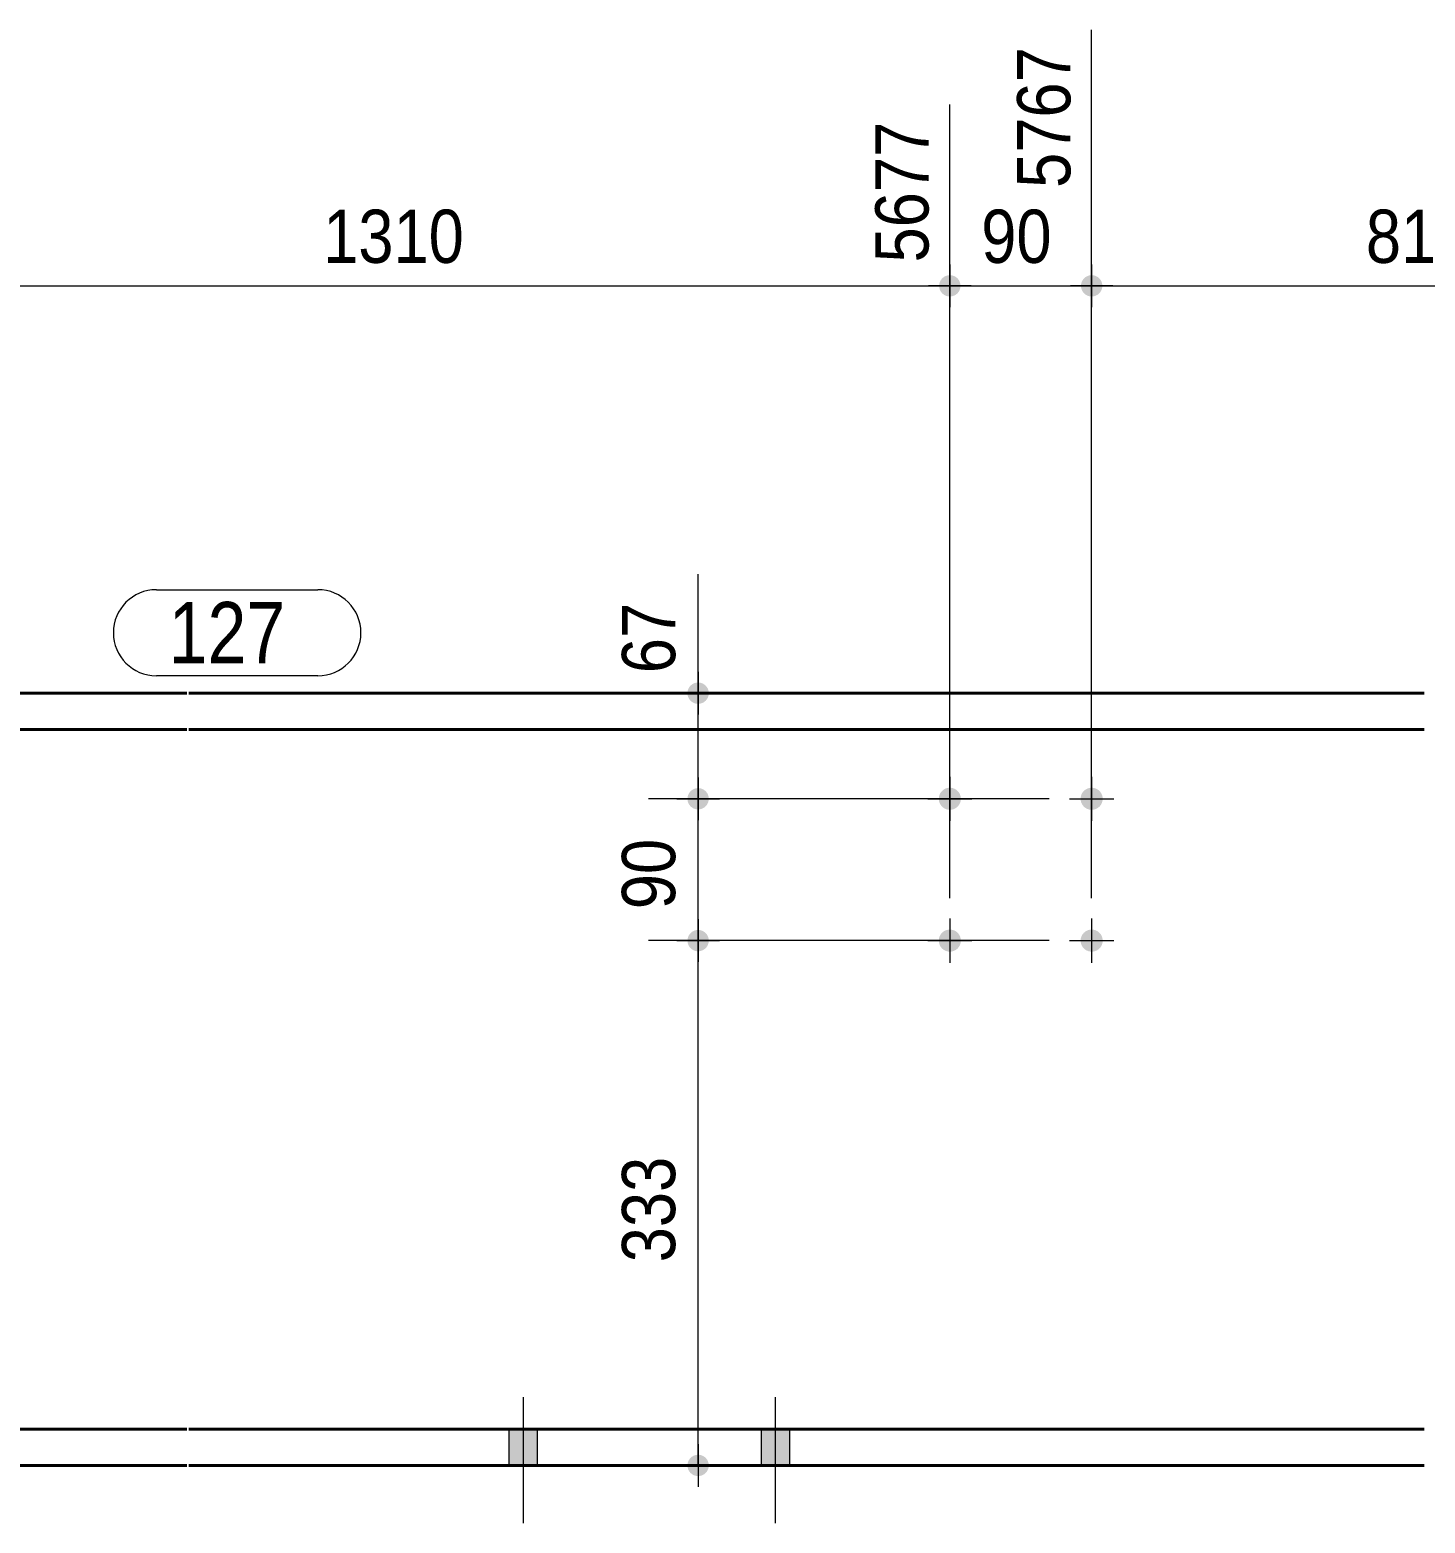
# Model space of a CAD drawing. Header units: millimetres. Extents: x 2 to 410, y 5 to 282.
# Drawn here: x 164.8 to 232.9, y 117.6 to 190.5 of the extents above; entities that cross this region are included whole.
import ezdxf

# ---------------------------------------------------------------- set-up
doc = ezdxf.new("R2010")
doc.units = ezdxf.units.MM
for name, color, linetype, lineweight in [('Boulon', 7, 'Continuous', 0), ('Cotation', 7, 'Continuous', 0), ('Piece', 2, 'Continuous', 0), ('Repère pièce', 3, 'Continuous', 0)]:
    doc.layers.add(name, color=color, linetype=linetype, lineweight=lineweight)
doc.styles.add('ARIAL', font='ARIAL.TTF')
doc.styles.add('COMIC_SANS_MS', font='COMIC.TTF')

# ---------------------------------------------------------------- blocks, each defined once
blk = doc.blocks.new('*A1')
at = {"layer": 'Boulon'}
for points in [[(216.096, 152.996), (216.098, 153.022), (216.101, 153.048), (216.106, 153.074), (216.112, 153.1), (216.119, 153.126), (216.127, 153.151), (216.136, 153.175), (216.147, 153.2), (216.159, 153.223), (216.172, 153.246), (216.186, 153.269), (216.201, 153.29), (216.218, 153.311), (216.235, 153.331), (216.253, 153.35), (216.272, 153.368), (216.292, 153.386), (216.313, 153.402), (216.335, 153.417), (216.357, 153.431), (216.38, 153.444), (216.404, 153.456), (216.428, 153.467), (216.452, 153.476), (216.478, 153.485), (216.503, 153.492), (216.529, 153.497), (216.555, 153.502), (216.581, 153.505), (216.607, 153.507), (216.634, 153.508), (216.66, 153.507), (216.687, 153.505), (216.713, 153.502), (216.739, 153.497), (216.765, 153.492), (216.79, 153.485), (216.815, 153.476), (216.84, 153.467), (216.864, 153.456), (216.888, 153.444), (216.911, 153.431), (216.933, 153.417), (216.955, 153.402), (216.975, 153.386), (216.995, 153.368), (217.015, 153.35), (217.033, 153.331), (217.05, 153.311), (217.066, 153.29), (217.082, 153.269), (217.096, 153.246), (217.109, 153.223), (217.121, 153.2), (217.131, 153.175), (217.141, 153.151), (217.149, 153.126), (217.156, 153.1), (217.162, 153.074), (217.167, 153.048), (217.17, 153.022), (217.172, 152.996), (217.172, 152.969), (217.172, 152.943), (217.17, 152.917), (217.167, 152.89), (217.162, 152.864), (217.156, 152.839), (217.149, 152.813), (217.141, 152.788), (217.131, 152.763), (217.121, 152.739), (217.109, 152.716), (217.096, 152.693), (217.082, 152.67), (217.066, 152.649), (217.05, 152.628), (217.033, 152.608), (217.015, 152.589), (216.995, 152.57), (216.975, 152.553), (216.955, 152.537), (216.933, 152.522), (216.911, 152.508), (216.888, 152.494), (216.864, 152.483), (216.84, 152.472), (216.815, 152.462), (216.79, 152.454), (216.765, 152.447), (216.739, 152.441), (216.713, 152.437), (216.687, 152.433), (216.66, 152.432), (216.634, 152.431), (216.607, 152.432), (216.581, 152.433), (216.555, 152.437), (216.529, 152.441), (216.503, 152.447), (216.478, 152.454), (216.452, 152.462), (216.428, 152.472), (216.404, 152.483), (216.38, 152.494), (216.357, 152.508), (216.335, 152.522), (216.313, 152.537), (216.292, 152.553), (216.272, 152.57), (216.253, 152.589), (216.235, 152.608), (216.218, 152.628), (216.201, 152.649), (216.186, 152.67), (216.172, 152.693), (216.159, 152.716), (216.147, 152.739), (216.136, 152.763), (216.127, 152.788), (216.119, 152.813), (216.112, 152.839), (216.106, 152.864), (216.101, 152.89), (216.098, 152.917), (216.096, 152.943), (216.095, 152.969)], [(216.096, 146.073), (216.098, 146.099), (216.101, 146.125), (216.106, 146.151), (216.112, 146.177), (216.119, 146.203), (216.127, 146.228), (216.136, 146.252), (216.147, 146.277), (216.159, 146.3), (216.172, 146.323), (216.186, 146.345), (216.201, 146.367), (216.218, 146.388), (216.235, 146.408), (216.253, 146.427), (216.272, 146.445), (216.292, 146.463), (216.313, 146.479), (216.335, 146.494), (216.357, 146.508), (216.38, 146.521), (216.404, 146.533), (216.428, 146.544), (216.452, 146.553), (216.478, 146.562), (216.503, 146.569), (216.529, 146.574), (216.555, 146.579), (216.581, 146.582), (216.607, 146.584), (216.634, 146.585), (216.66, 146.584), (216.687, 146.582), (216.713, 146.579), (216.739, 146.574), (216.765, 146.569), (216.79, 146.562), (216.815, 146.553), (216.84, 146.544), (216.864, 146.533), (216.888, 146.521), (216.911, 146.508), (216.933, 146.494), (216.955, 146.479), (216.975, 146.463), (216.995, 146.445), (217.015, 146.427), (217.033, 146.408), (217.05, 146.388), (217.066, 146.367), (217.082, 146.345), (217.096, 146.323), (217.109, 146.3), (217.121, 146.277), (217.131, 146.252), (217.141, 146.228), (217.149, 146.203), (217.156, 146.177), (217.162, 146.151), (217.167, 146.125), (217.17, 146.099), (217.172, 146.073), (217.172, 146.046), (217.172, 146.02), (217.17, 145.994), (217.167, 145.967), (217.162, 145.941), (217.156, 145.915), (217.149, 145.89), (217.141, 145.865), (217.131, 145.84), (217.121, 145.816), (217.109, 145.792), (217.096, 145.769), (217.082, 145.747), (217.066, 145.726), (217.05, 145.705), (217.033, 145.685), (217.015, 145.666), (216.995, 145.647), (216.975, 145.63), (216.955, 145.614), (216.933, 145.599), (216.911, 145.584), (216.888, 145.571), (216.864, 145.56), (216.84, 145.549), (216.815, 145.539), (216.79, 145.531), (216.765, 145.524), (216.739, 145.518), (216.713, 145.514), (216.687, 145.51), (216.66, 145.508), (216.634, 145.508), (216.607, 145.508), (216.581, 145.51), (216.555, 145.514), (216.529, 145.518), (216.503, 145.524), (216.478, 145.531), (216.452, 145.539), (216.428, 145.549), (216.404, 145.56), (216.38, 145.571), (216.357, 145.584), (216.335, 145.599), (216.313, 145.614), (216.292, 145.63), (216.272, 145.647), (216.253, 145.666), (216.235, 145.685), (216.218, 145.705), (216.201, 145.726), (216.186, 145.747), (216.172, 145.769), (216.159, 145.792), (216.147, 145.816), (216.136, 145.84), (216.127, 145.865), (216.119, 145.89), (216.112, 145.915), (216.106, 145.941), (216.101, 145.967), (216.098, 145.994), (216.096, 146.02), (216.095, 146.046)]]:
    blk.add_hatch(color=256, dxfattribs=at).paths.add_polyline_path(points, flags=17)
at = {"layer": 'Boulon', "linetype": 'Continuous', "lineweight": 0}
for p, q in [((216.634, 154.046), (216.634, 151.892)), ((215.557, 152.969), (217.711, 152.969)), ((216.634, 147.123), (216.634, 144.969)), ((215.557, 146.046), (217.711, 146.046))]:
    blk.add_line(p, q, dxfattribs=at)
blk = doc.blocks.new('*A2')
at = {"layer": 'Boulon'}
for points in [[(209.173, 152.996), (209.175, 153.022), (209.178, 153.048), (209.183, 153.074), (209.188, 153.1), (209.196, 153.126), (209.204, 153.151), (209.213, 153.175), (209.224, 153.2), (209.236, 153.223), (209.249, 153.246), (209.263, 153.269), (209.278, 153.29), (209.295, 153.311), (209.312, 153.331), (209.33, 153.35), (209.349, 153.368), (209.369, 153.386), (209.39, 153.402), (209.412, 153.417), (209.434, 153.431), (209.457, 153.444), (209.481, 153.456), (209.505, 153.467), (209.529, 153.476), (209.554, 153.485), (209.58, 153.492), (209.606, 153.497), (209.632, 153.502), (209.658, 153.505), (209.684, 153.507), (209.711, 153.508), (209.737, 153.507), (209.764, 153.505), (209.79, 153.502), (209.816, 153.497), (209.842, 153.492), (209.867, 153.485), (209.892, 153.476), (209.917, 153.467), (209.941, 153.456), (209.965, 153.444), (209.988, 153.431), (210.01, 153.417), (210.032, 153.402), (210.052, 153.386), (210.072, 153.368), (210.092, 153.35), (210.11, 153.331), (210.127, 153.311), (210.143, 153.29), (210.159, 153.269), (210.173, 153.246), (210.186, 153.223), (210.198, 153.2), (210.208, 153.175), (210.218, 153.151), (210.226, 153.126), (210.233, 153.1), (210.239, 153.074), (210.243, 153.048), (210.247, 153.022), (210.249, 152.996), (210.249, 152.969), (210.249, 152.943), (210.247, 152.917), (210.243, 152.89), (210.239, 152.864), (210.233, 152.839), (210.226, 152.813), (210.218, 152.788), (210.208, 152.763), (210.198, 152.739), (210.186, 152.716), (210.173, 152.693), (210.159, 152.67), (210.143, 152.649), (210.127, 152.628), (210.11, 152.608), (210.092, 152.589), (210.072, 152.57), (210.052, 152.553), (210.032, 152.537), (210.01, 152.522), (209.988, 152.508), (209.965, 152.494), (209.941, 152.483), (209.917, 152.472), (209.892, 152.462), (209.867, 152.454), (209.842, 152.447), (209.816, 152.441), (209.79, 152.437), (209.764, 152.433), (209.737, 152.432), (209.711, 152.431), (209.684, 152.432), (209.658, 152.433), (209.632, 152.437), (209.606, 152.441), (209.58, 152.447), (209.554, 152.454), (209.529, 152.462), (209.505, 152.472), (209.481, 152.483), (209.457, 152.494), (209.434, 152.508), (209.412, 152.522), (209.39, 152.537), (209.369, 152.553), (209.349, 152.57), (209.33, 152.589), (209.312, 152.608), (209.295, 152.628), (209.278, 152.649), (209.263, 152.67), (209.249, 152.693), (209.236, 152.716), (209.224, 152.739), (209.213, 152.763), (209.204, 152.788), (209.196, 152.813), (209.188, 152.839), (209.183, 152.864), (209.178, 152.89), (209.175, 152.917), (209.173, 152.943), (209.172, 152.969)], [(209.173, 146.073), (209.175, 146.099), (209.178, 146.125), (209.183, 146.151), (209.188, 146.177), (209.196, 146.203), (209.204, 146.228), (209.213, 146.252), (209.224, 146.277), (209.236, 146.3), (209.249, 146.323), (209.263, 146.345), (209.278, 146.367), (209.295, 146.388), (209.312, 146.408), (209.33, 146.427), (209.349, 146.445), (209.369, 146.463), (209.39, 146.479), (209.412, 146.494), (209.434, 146.508), (209.457, 146.521), (209.481, 146.533), (209.505, 146.544), (209.529, 146.553), (209.554, 146.562), (209.58, 146.569), (209.606, 146.574), (209.632, 146.579), (209.658, 146.582), (209.684, 146.584), (209.711, 146.585), (209.737, 146.584), (209.764, 146.582), (209.79, 146.579), (209.816, 146.574), (209.842, 146.569), (209.867, 146.562), (209.892, 146.553), (209.917, 146.544), (209.941, 146.533), (209.965, 146.521), (209.988, 146.508), (210.01, 146.494), (210.032, 146.479), (210.052, 146.463), (210.072, 146.445), (210.092, 146.427), (210.11, 146.408), (210.127, 146.388), (210.143, 146.367), (210.159, 146.345), (210.173, 146.323), (210.186, 146.3), (210.198, 146.277), (210.208, 146.252), (210.218, 146.228), (210.226, 146.203), (210.233, 146.177), (210.239, 146.151), (210.243, 146.125), (210.247, 146.099), (210.249, 146.073), (210.249, 146.046), (210.249, 146.02), (210.247, 145.994), (210.243, 145.967), (210.239, 145.941), (210.233, 145.915), (210.226, 145.89), (210.218, 145.865), (210.208, 145.84), (210.198, 145.816), (210.186, 145.792), (210.173, 145.769), (210.159, 145.747), (210.143, 145.726), (210.127, 145.705), (210.11, 145.685), (210.092, 145.666), (210.072, 145.647), (210.052, 145.63), (210.032, 145.614), (210.01, 145.599), (209.988, 145.584), (209.965, 145.571), (209.941, 145.56), (209.917, 145.549), (209.892, 145.539), (209.867, 145.531), (209.842, 145.524), (209.816, 145.518), (209.79, 145.514), (209.764, 145.51), (209.737, 145.508), (209.711, 145.508), (209.684, 145.508), (209.658, 145.51), (209.632, 145.514), (209.606, 145.518), (209.58, 145.524), (209.554, 145.531), (209.529, 145.539), (209.505, 145.549), (209.481, 145.56), (209.457, 145.571), (209.434, 145.584), (209.412, 145.599), (209.39, 145.614), (209.369, 145.63), (209.349, 145.647), (209.33, 145.666), (209.312, 145.685), (209.295, 145.705), (209.278, 145.726), (209.263, 145.747), (209.249, 145.769), (209.236, 145.792), (209.224, 145.816), (209.213, 145.84), (209.204, 145.865), (209.196, 145.89), (209.188, 145.915), (209.183, 145.941), (209.178, 145.967), (209.175, 145.994), (209.173, 146.02), (209.172, 146.046)]]:
    blk.add_hatch(color=256, dxfattribs=at).paths.add_polyline_path(points, flags=17)
at = {"layer": 'Boulon', "linetype": 'Continuous', "lineweight": 0}
for p, q in [((209.711, 154.046), (209.711, 151.892)), ((208.634, 152.969), (210.788, 152.969)), ((209.711, 147.123), (209.711, 144.969)), ((208.634, 146.046), (210.788, 146.046))]:
    blk.add_line(p, q, dxfattribs=at)
blk = doc.blocks.new('*A17')
at = {"layer": 'Boulon'}
for points in [[(188.186, 120.431), (188.186, 122.2), (189.571, 122.2), (189.571, 120.431)], [(188.186, 120.431), (188.186, 122.2), (189.571, 122.2), (189.571, 120.431)], [(200.494, 120.431), (200.494, 122.2), (201.879, 122.2), (201.879, 120.431)], [(200.494, 120.431), (200.494, 122.2), (201.879, 122.2), (201.879, 120.431)]]:
    blk.add_hatch(color=256, dxfattribs=at).paths.add_polyline_path(points, flags=17)
at = {"layer": 'Boulon', "linetype": 'Continuous', "lineweight": 0}
for p, q in [((188.879, 123.768), (188.879, 117.614)), ((188.879, 123.768), (188.879, 117.614)), ((201.186, 123.768), (201.186, 117.614)), ((201.186, 123.768), (201.186, 117.614)), ((188.186, 122.2), (188.186, 120.431)), ((188.186, 122.2), (188.186, 120.431)), ((189.571, 122.2), (189.571, 120.431)), ((189.571, 122.2), (189.571, 120.431)), ((200.494, 122.2), (200.494, 120.431)), ((200.494, 122.2), (200.494, 120.431)), ((201.879, 122.2), (201.879, 120.431)), ((201.879, 122.2), (201.879, 120.431))]:
    blk.add_line(p, q, dxfattribs=at)
blk = doc.blocks.new('*A18')
at = {"layer": 'Piece', "color": 2, "linetype": 'Continuous', "lineweight": 40}
for p, q in [((172.471066, 158.123493), (133.091119, 158.123493)), ((232.862314, 158.123493), (172.571066, 158.123493)), ((172.471066, 156.354263), (133.091119, 156.354263)), ((232.862314, 156.354263), (172.571066, 156.354263)), ((172.471066, 122.200416), (133.091119, 122.200416)), ((232.862314, 122.200416), (172.571066, 122.200416)), ((133.091119, 120.431186), (172.471066, 120.431186)), ((172.571066, 120.431186), (232.862314, 120.431186))]:
    blk.add_line(p, q, dxfattribs=at)
blk = doc.blocks.new('*A49')
at = {"layer": 'Cotation'}
for points in [[(197.399, 145.527), (197.373, 145.529), (197.348, 145.532), (197.323, 145.536), (197.298, 145.542), (197.273, 145.549), (197.249, 145.557), (197.225, 145.566), (197.202, 145.576), (197.179, 145.588), (197.157, 145.6), (197.135, 145.614), (197.115, 145.629), (197.094, 145.644), (197.075, 145.661), (197.057, 145.679), (197.039, 145.697), (197.022, 145.716), (197.007, 145.737), (196.992, 145.757), (196.978, 145.779), (196.966, 145.801), (196.954, 145.824), (196.944, 145.847), (196.935, 145.871), (196.927, 145.895), (196.92, 145.92), (196.914, 145.945), (196.91, 145.97), (196.907, 145.995), (196.905, 146.021), (196.904, 146.046), (196.905, 146.072), (196.907, 146.097), (196.91, 146.123), (196.914, 146.148), (196.92, 146.173), (196.927, 146.197), (196.935, 146.221), (196.944, 146.245), (196.954, 146.269), (196.966, 146.291), (196.978, 146.314), (196.992, 146.335), (197.007, 146.356), (197.022, 146.376), (197.039, 146.395), (197.057, 146.414), (197.075, 146.432), (197.094, 146.448), (197.115, 146.464), (197.135, 146.479), (197.157, 146.492), (197.179, 146.505), (197.202, 146.516), (197.225, 146.527), (197.249, 146.536), (197.273, 146.544), (197.298, 146.551), (197.323, 146.556), (197.348, 146.561), (197.373, 146.564), (197.399, 146.566), (197.424, 146.566), (197.45, 146.566), (197.475, 146.564), (197.501, 146.561), (197.526, 146.556), (197.551, 146.551), (197.575, 146.544), (197.599, 146.536), (197.623, 146.527), (197.647, 146.516), (197.669, 146.505), (197.692, 146.492), (197.713, 146.479), (197.734, 146.464), (197.754, 146.448), (197.773, 146.432), (197.792, 146.414), (197.81, 146.395), (197.826, 146.376), (197.842, 146.356), (197.857, 146.335), (197.87, 146.314), (197.883, 146.291), (197.894, 146.269), (197.905, 146.245), (197.914, 146.221), (197.922, 146.197), (197.929, 146.173), (197.934, 146.148), (197.939, 146.123), (197.942, 146.097), (197.944, 146.072), (197.944, 146.046), (197.944, 146.021), (197.942, 145.995), (197.939, 145.97), (197.934, 145.945), (197.929, 145.92), (197.922, 145.895), (197.914, 145.871), (197.905, 145.847), (197.894, 145.824), (197.883, 145.801), (197.87, 145.779), (197.857, 145.757), (197.842, 145.737), (197.826, 145.716), (197.81, 145.697), (197.792, 145.679), (197.773, 145.661), (197.754, 145.644), (197.734, 145.629), (197.713, 145.614), (197.692, 145.6), (197.669, 145.588), (197.647, 145.576), (197.623, 145.566), (197.599, 145.557), (197.575, 145.549), (197.551, 145.542), (197.526, 145.536), (197.501, 145.532), (197.475, 145.529), (197.45, 145.527), (197.424, 145.526)], [(197.399, 119.912), (197.373, 119.914), (197.348, 119.917), (197.323, 119.921), (197.298, 119.927), (197.273, 119.934), (197.249, 119.942), (197.225, 119.951), (197.202, 119.961), (197.179, 119.973), (197.157, 119.985), (197.135, 119.999), (197.115, 120.014), (197.094, 120.029), (197.075, 120.046), (197.057, 120.063), (197.039, 120.082), (197.022, 120.101), (197.007, 120.121), (196.992, 120.142), (196.978, 120.164), (196.966, 120.186), (196.954, 120.209), (196.944, 120.232), (196.935, 120.256), (196.927, 120.28), (196.92, 120.305), (196.914, 120.33), (196.91, 120.355), (196.907, 120.38), (196.905, 120.406), (196.904, 120.431), (196.905, 120.457), (196.907, 120.482), (196.91, 120.507), (196.914, 120.533), (196.92, 120.558), (196.927, 120.582), (196.935, 120.606), (196.944, 120.63), (196.954, 120.654), (196.966, 120.676), (196.978, 120.699), (196.992, 120.72), (197.007, 120.741), (197.022, 120.761), (197.039, 120.78), (197.057, 120.799), (197.075, 120.816), (197.094, 120.833), (197.115, 120.849), (197.135, 120.864), (197.157, 120.877), (197.179, 120.89), (197.202, 120.901), (197.225, 120.912), (197.249, 120.921), (197.273, 120.929), (197.298, 120.936), (197.323, 120.941), (197.348, 120.946), (197.373, 120.949), (197.399, 120.951), (197.424, 120.951), (197.45, 120.951), (197.475, 120.949), (197.501, 120.946), (197.526, 120.941), (197.551, 120.936), (197.575, 120.929), (197.599, 120.921), (197.623, 120.912), (197.647, 120.901), (197.669, 120.89), (197.692, 120.877), (197.713, 120.864), (197.734, 120.849), (197.754, 120.833), (197.773, 120.816), (197.792, 120.799), (197.81, 120.78), (197.826, 120.761), (197.842, 120.741), (197.857, 120.72), (197.87, 120.699), (197.883, 120.676), (197.894, 120.654), (197.905, 120.63), (197.914, 120.606), (197.922, 120.582), (197.929, 120.558), (197.934, 120.533), (197.939, 120.507), (197.942, 120.482), (197.944, 120.457), (197.944, 120.431), (197.944, 120.406), (197.942, 120.38), (197.939, 120.355), (197.934, 120.33), (197.929, 120.305), (197.922, 120.28), (197.914, 120.256), (197.905, 120.232), (197.894, 120.209), (197.883, 120.186), (197.87, 120.164), (197.857, 120.142), (197.842, 120.121), (197.826, 120.101), (197.81, 120.082), (197.792, 120.063), (197.773, 120.046), (197.754, 120.029), (197.734, 120.014), (197.713, 119.999), (197.692, 119.985), (197.669, 119.973), (197.647, 119.961), (197.623, 119.951), (197.599, 119.942), (197.575, 119.934), (197.551, 119.927), (197.526, 119.921), (197.501, 119.917), (197.475, 119.914), (197.45, 119.912), (197.424, 119.911)]]:
    blk.add_hatch(color=256, dxfattribs=at).paths.add_polyline_path(points, flags=17)
at = {"layer": 'Cotation', "linetype": 'Continuous', "lineweight": 0}
for p, q in [((197.424, 147.086), (197.424, 145.006)), ((197.424, 146.046), (197.424, 147.086)), ((214.557, 146.046), (195.004, 146.046)), ((196.384, 146.046), (198.464, 146.046)), ((197.424, 120.431), (197.424, 146.046)), ((197.424, 121.471), (197.424, 119.391)), ((206.142, 120.431), (195.004, 120.431)), ((196.384, 120.431), (198.464, 120.431)), ((197.424, 120.431), (197.424, 119.391))]:
    blk.add_line(p, q, dxfattribs=at)
at = {"layer": 'Cotation'}
for p in [(197.424, 146.046), (197.424, 120.431)]:
    blk.add_point(p, dxfattribs=at)
at = {"layer": 'Cotation', "style": 'ARIAL', "width": 0.85}
blk.add_text('333', height=2.6, rotation=90.00021, dxfattribs=at).set_placement((196.304, 130.346))
blk = doc.blocks.new('*A50')
at = {"layer": 'Cotation'}
for points in [[(197.399, 152.45), (197.373, 152.452), (197.348, 152.455), (197.323, 152.459), (197.298, 152.465), (197.273, 152.472), (197.249, 152.48), (197.225, 152.489), (197.202, 152.499), (197.179, 152.511), (197.157, 152.523), (197.135, 152.537), (197.115, 152.552), (197.094, 152.567), (197.075, 152.584), (197.057, 152.602), (197.039, 152.62), (197.022, 152.639), (197.007, 152.66), (196.992, 152.68), (196.978, 152.702), (196.966, 152.724), (196.954, 152.747), (196.944, 152.77), (196.935, 152.794), (196.927, 152.818), (196.92, 152.843), (196.914, 152.868), (196.91, 152.893), (196.907, 152.918), (196.905, 152.944), (196.904, 152.969), (196.905, 152.995), (196.907, 153.02), (196.91, 153.046), (196.914, 153.071), (196.92, 153.096), (196.927, 153.12), (196.935, 153.145), (196.944, 153.168), (196.954, 153.192), (196.966, 153.214), (196.978, 153.237), (196.992, 153.258), (197.007, 153.279), (197.022, 153.299), (197.039, 153.319), (197.057, 153.337), (197.075, 153.355), (197.094, 153.371), (197.115, 153.387), (197.135, 153.402), (197.157, 153.415), (197.179, 153.428), (197.202, 153.439), (197.225, 153.45), (197.249, 153.459), (197.273, 153.467), (197.298, 153.474), (197.323, 153.479), (197.348, 153.484), (197.373, 153.487), (197.399, 153.489), (197.424, 153.489), (197.45, 153.489), (197.475, 153.487), (197.501, 153.484), (197.526, 153.479), (197.551, 153.474), (197.575, 153.467), (197.599, 153.459), (197.623, 153.45), (197.647, 153.439), (197.669, 153.428), (197.692, 153.415), (197.713, 153.402), (197.734, 153.387), (197.754, 153.371), (197.773, 153.355), (197.792, 153.337), (197.81, 153.319), (197.826, 153.299), (197.842, 153.279), (197.857, 153.258), (197.87, 153.237), (197.883, 153.214), (197.894, 153.192), (197.905, 153.168), (197.914, 153.145), (197.922, 153.12), (197.929, 153.096), (197.934, 153.071), (197.939, 153.046), (197.942, 153.02), (197.944, 152.995), (197.944, 152.969), (197.944, 152.944), (197.942, 152.918), (197.939, 152.893), (197.934, 152.868), (197.929, 152.843), (197.922, 152.818), (197.914, 152.794), (197.905, 152.77), (197.894, 152.747), (197.883, 152.724), (197.87, 152.702), (197.857, 152.68), (197.842, 152.66), (197.826, 152.639), (197.81, 152.62), (197.792, 152.602), (197.773, 152.584), (197.754, 152.567), (197.734, 152.552), (197.713, 152.537), (197.692, 152.523), (197.669, 152.511), (197.647, 152.499), (197.623, 152.489), (197.599, 152.48), (197.575, 152.472), (197.551, 152.465), (197.526, 152.459), (197.501, 152.455), (197.475, 152.452), (197.45, 152.45), (197.424, 152.449)], [(197.399, 145.527), (197.373, 145.529), (197.348, 145.532), (197.323, 145.536), (197.298, 145.542), (197.273, 145.549), (197.249, 145.557), (197.225, 145.566), (197.202, 145.576), (197.179, 145.588), (197.157, 145.6), (197.135, 145.614), (197.115, 145.629), (197.094, 145.644), (197.075, 145.661), (197.057, 145.679), (197.039, 145.697), (197.022, 145.716), (197.007, 145.737), (196.992, 145.757), (196.978, 145.779), (196.966, 145.801), (196.954, 145.824), (196.944, 145.847), (196.935, 145.871), (196.927, 145.895), (196.92, 145.92), (196.914, 145.945), (196.91, 145.97), (196.907, 145.995), (196.905, 146.021), (196.904, 146.046), (196.905, 146.072), (196.907, 146.097), (196.91, 146.123), (196.914, 146.148), (196.92, 146.173), (196.927, 146.197), (196.935, 146.221), (196.944, 146.245), (196.954, 146.269), (196.966, 146.291), (196.978, 146.314), (196.992, 146.335), (197.007, 146.356), (197.022, 146.376), (197.039, 146.395), (197.057, 146.414), (197.075, 146.432), (197.094, 146.448), (197.115, 146.464), (197.135, 146.479), (197.157, 146.492), (197.179, 146.505), (197.202, 146.516), (197.225, 146.527), (197.249, 146.536), (197.273, 146.544), (197.298, 146.551), (197.323, 146.556), (197.348, 146.561), (197.373, 146.564), (197.399, 146.566), (197.424, 146.566), (197.45, 146.566), (197.475, 146.564), (197.501, 146.561), (197.526, 146.556), (197.551, 146.551), (197.575, 146.544), (197.599, 146.536), (197.623, 146.527), (197.647, 146.516), (197.669, 146.505), (197.692, 146.492), (197.713, 146.479), (197.734, 146.464), (197.754, 146.448), (197.773, 146.432), (197.792, 146.414), (197.81, 146.395), (197.826, 146.376), (197.842, 146.356), (197.857, 146.335), (197.87, 146.314), (197.883, 146.291), (197.894, 146.269), (197.905, 146.245), (197.914, 146.221), (197.922, 146.197), (197.929, 146.173), (197.934, 146.148), (197.939, 146.123), (197.942, 146.097), (197.944, 146.072), (197.944, 146.046), (197.944, 146.021), (197.942, 145.995), (197.939, 145.97), (197.934, 145.945), (197.929, 145.92), (197.922, 145.895), (197.914, 145.871), (197.905, 145.847), (197.894, 145.824), (197.883, 145.801), (197.87, 145.779), (197.857, 145.757), (197.842, 145.737), (197.826, 145.716), (197.81, 145.697), (197.792, 145.679), (197.773, 145.661), (197.754, 145.644), (197.734, 145.629), (197.713, 145.614), (197.692, 145.6), (197.669, 145.588), (197.647, 145.576), (197.623, 145.566), (197.599, 145.557), (197.575, 145.549), (197.551, 145.542), (197.526, 145.536), (197.501, 145.532), (197.475, 145.529), (197.45, 145.527), (197.424, 145.526)]]:
    blk.add_hatch(color=256, dxfattribs=at).paths.add_polyline_path(points, flags=17)
at = {"layer": 'Cotation', "linetype": 'Continuous', "lineweight": 0}
for p, q in [((197.424, 154.009), (197.424, 151.929)), ((197.424, 152.969), (197.424, 154.009)), ((214.557, 152.969), (195.004, 152.969)), ((196.384, 152.969), (198.464, 152.969)), ((197.424, 146.046), (197.424, 152.969)), ((197.424, 147.086), (197.424, 145.006)), ((214.557, 146.046), (195.004, 146.046)), ((196.384, 146.046), (198.464, 146.046)), ((197.424, 146.046), (197.424, 145.006))]:
    blk.add_line(p, q, dxfattribs=at)
at = {"layer": 'Cotation'}
for p in [(197.424, 152.969), (197.424, 146.046)]:
    blk.add_point(p, dxfattribs=at)
at = {"layer": 'Cotation', "style": 'ARIAL', "width": 0.85}
blk.add_text('90', height=2.6, rotation=90.00021, dxfattribs=at).set_placement((196.304, 147.579))
blk = doc.blocks.new('*A51')
at = {"layer": 'Cotation'}
for points in [[(197.399, 157.604), (197.373, 157.606), (197.348, 157.609), (197.323, 157.613), (197.298, 157.619), (197.273, 157.626), (197.249, 157.634), (197.225, 157.643), (197.202, 157.653), (197.179, 157.665), (197.157, 157.677), (197.135, 157.691), (197.115, 157.706), (197.094, 157.722), (197.075, 157.738), (197.057, 157.756), (197.039, 157.774), (197.022, 157.794), (197.007, 157.814), (196.992, 157.835), (196.978, 157.856), (196.966, 157.878), (196.954, 157.901), (196.944, 157.924), (196.935, 157.948), (196.927, 157.973), (196.92, 157.997), (196.914, 158.022), (196.91, 158.047), (196.907, 158.073), (196.905, 158.098), (196.904, 158.123), (196.905, 158.149), (196.907, 158.174), (196.91, 158.2), (196.914, 158.225), (196.92, 158.25), (196.927, 158.274), (196.935, 158.299), (196.944, 158.322), (196.954, 158.346), (196.966, 158.369), (196.978, 158.391), (196.992, 158.412), (197.007, 158.433), (197.022, 158.453), (197.039, 158.473), (197.057, 158.491), (197.075, 158.509), (197.094, 158.525), (197.115, 158.541), (197.135, 158.556), (197.157, 158.57), (197.179, 158.582), (197.202, 158.594), (197.225, 158.604), (197.249, 158.613), (197.273, 158.621), (197.298, 158.628), (197.323, 158.634), (197.348, 158.638), (197.373, 158.641), (197.399, 158.643), (197.424, 158.643), (197.45, 158.643), (197.475, 158.641), (197.501, 158.638), (197.526, 158.634), (197.551, 158.628), (197.575, 158.621), (197.599, 158.613), (197.623, 158.604), (197.647, 158.594), (197.669, 158.582), (197.692, 158.57), (197.713, 158.556), (197.734, 158.541), (197.754, 158.525), (197.773, 158.509), (197.792, 158.491), (197.81, 158.473), (197.826, 158.453), (197.842, 158.433), (197.857, 158.412), (197.87, 158.391), (197.883, 158.369), (197.894, 158.346), (197.905, 158.322), (197.914, 158.299), (197.922, 158.274), (197.929, 158.25), (197.934, 158.225), (197.939, 158.2), (197.942, 158.174), (197.944, 158.149), (197.944, 158.123), (197.944, 158.098), (197.942, 158.073), (197.939, 158.047), (197.934, 158.022), (197.929, 157.997), (197.922, 157.973), (197.914, 157.948), (197.905, 157.924), (197.894, 157.901), (197.883, 157.878), (197.87, 157.856), (197.857, 157.835), (197.842, 157.814), (197.826, 157.794), (197.81, 157.774), (197.792, 157.756), (197.773, 157.738), (197.754, 157.722), (197.734, 157.706), (197.713, 157.691), (197.692, 157.677), (197.669, 157.665), (197.647, 157.653), (197.623, 157.643), (197.599, 157.634), (197.575, 157.626), (197.551, 157.619), (197.526, 157.613), (197.501, 157.609), (197.475, 157.606), (197.45, 157.604), (197.424, 157.603)], [(197.399, 152.45), (197.373, 152.452), (197.348, 152.455), (197.323, 152.459), (197.298, 152.465), (197.273, 152.472), (197.249, 152.48), (197.225, 152.489), (197.202, 152.499), (197.179, 152.511), (197.157, 152.523), (197.135, 152.537), (197.115, 152.552), (197.094, 152.567), (197.075, 152.584), (197.057, 152.602), (197.039, 152.62), (197.022, 152.639), (197.007, 152.66), (196.992, 152.68), (196.978, 152.702), (196.966, 152.724), (196.954, 152.747), (196.944, 152.77), (196.935, 152.794), (196.927, 152.818), (196.92, 152.843), (196.914, 152.868), (196.91, 152.893), (196.907, 152.918), (196.905, 152.944), (196.904, 152.969), (196.905, 152.995), (196.907, 153.02), (196.91, 153.046), (196.914, 153.071), (196.92, 153.096), (196.927, 153.12), (196.935, 153.145), (196.944, 153.168), (196.954, 153.192), (196.966, 153.214), (196.978, 153.237), (196.992, 153.258), (197.007, 153.279), (197.022, 153.299), (197.039, 153.319), (197.057, 153.337), (197.075, 153.355), (197.094, 153.371), (197.115, 153.387), (197.135, 153.402), (197.157, 153.415), (197.179, 153.428), (197.202, 153.439), (197.225, 153.45), (197.249, 153.459), (197.273, 153.467), (197.298, 153.474), (197.323, 153.479), (197.348, 153.484), (197.373, 153.487), (197.399, 153.489), (197.424, 153.489), (197.45, 153.489), (197.475, 153.487), (197.501, 153.484), (197.526, 153.479), (197.551, 153.474), (197.575, 153.467), (197.599, 153.459), (197.623, 153.45), (197.647, 153.439), (197.669, 153.428), (197.692, 153.415), (197.713, 153.402), (197.734, 153.387), (197.754, 153.371), (197.773, 153.355), (197.792, 153.337), (197.81, 153.319), (197.826, 153.299), (197.842, 153.279), (197.857, 153.258), (197.87, 153.237), (197.883, 153.214), (197.894, 153.192), (197.905, 153.168), (197.914, 153.145), (197.922, 153.12), (197.929, 153.096), (197.934, 153.071), (197.939, 153.046), (197.942, 153.02), (197.944, 152.995), (197.944, 152.969), (197.944, 152.944), (197.942, 152.918), (197.939, 152.893), (197.934, 152.868), (197.929, 152.843), (197.922, 152.818), (197.914, 152.794), (197.905, 152.77), (197.894, 152.747), (197.883, 152.724), (197.87, 152.702), (197.857, 152.68), (197.842, 152.66), (197.826, 152.639), (197.81, 152.62), (197.792, 152.602), (197.773, 152.584), (197.754, 152.567), (197.734, 152.552), (197.713, 152.537), (197.692, 152.523), (197.669, 152.511), (197.647, 152.499), (197.623, 152.489), (197.599, 152.48), (197.575, 152.472), (197.551, 152.465), (197.526, 152.459), (197.501, 152.455), (197.475, 152.452), (197.45, 152.45), (197.424, 152.449)]]:
    blk.add_hatch(color=256, dxfattribs=at).paths.add_polyline_path(points, flags=17)
at = {"layer": 'Cotation', "linetype": 'Continuous', "lineweight": 0}
for p, q in [((197.424, 158.123), (197.424, 163.93)), ((197.424, 158.123), (197.424, 163.93)), ((197.424, 159.163), (197.424, 157.083)), ((206.344, 158.123), (195.004, 158.123)), ((196.384, 158.123), (198.464, 158.123)), ((197.424, 152.969), (197.424, 158.123)), ((197.424, 154.009), (197.424, 151.929)), ((214.557, 152.969), (195.004, 152.969)), ((196.384, 152.969), (198.464, 152.969)), ((197.424, 152.969), (197.424, 151.929))]:
    blk.add_line(p, q, dxfattribs=at)
at = {"layer": 'Cotation'}
for p in [(197.424, 158.123), (197.424, 152.969)]:
    blk.add_point(p, dxfattribs=at)
at = {"layer": 'Cotation', "style": 'ARIAL', "width": 0.85}
blk.add_text('67', height=2.6, rotation=90.00021, dxfattribs=at).set_placement((196.304, 159.098))
blk = doc.blocks.new('*A58')
at = {"layer": 'Cotation'}
for points in [[(156.217, 177.486), (156.192, 177.488), (156.166, 177.491), (156.141, 177.495), (156.116, 177.501), (156.092, 177.508), (156.067, 177.516), (156.044, 177.525), (156.02, 177.535), (155.998, 177.547), (155.975, 177.559), (155.954, 177.573), (155.933, 177.588), (155.913, 177.603), (155.893, 177.62), (155.875, 177.638), (155.857, 177.656), (155.841, 177.676), (155.825, 177.696), (155.81, 177.717), (155.797, 177.738), (155.784, 177.76), (155.773, 177.783), (155.762, 177.806), (155.753, 177.83), (155.745, 177.855), (155.738, 177.879), (155.733, 177.904), (155.728, 177.929), (155.725, 177.954), (155.723, 177.98), (155.723, 178.005), (155.723, 178.031), (155.725, 178.056), (155.728, 178.082), (155.733, 178.107), (155.738, 178.132), (155.745, 178.156), (155.753, 178.181), (155.762, 178.204), (155.773, 178.228), (155.784, 178.251), (155.797, 178.273), (155.81, 178.294), (155.825, 178.315), (155.841, 178.335), (155.857, 178.355), (155.875, 178.373), (155.893, 178.391), (155.913, 178.407), (155.933, 178.423), (155.954, 178.438), (155.975, 178.451), (155.998, 178.464), (156.02, 178.476), (156.044, 178.486), (156.067, 178.495), (156.092, 178.503), (156.116, 178.51), (156.141, 178.515), (156.166, 178.52), (156.192, 178.523), (156.217, 178.525), (156.243, 178.525), (156.268, 178.525), (156.294, 178.523), (156.319, 178.52), (156.344, 178.515), (156.369, 178.51), (156.394, 178.503), (156.418, 178.495), (156.442, 178.486), (156.465, 178.476), (156.488, 178.464), (156.51, 178.451), (156.532, 178.438), (156.552, 178.423), (156.573, 178.407), (156.592, 178.391), (156.61, 178.373), (156.628, 178.355), (156.645, 178.335), (156.66, 178.315), (156.675, 178.294), (156.689, 178.273), (156.701, 178.251), (156.713, 178.228), (156.723, 178.204), (156.732, 178.181), (156.74, 178.156), (156.747, 178.132), (156.753, 178.107), (156.757, 178.082), (156.76, 178.056), (156.762, 178.031), (156.763, 178.005), (156.762, 177.98), (156.76, 177.954), (156.757, 177.929), (156.753, 177.904), (156.747, 177.879), (156.74, 177.855), (156.732, 177.83), (156.723, 177.806), (156.713, 177.783), (156.701, 177.76), (156.689, 177.738), (156.675, 177.717), (156.66, 177.696), (156.645, 177.676), (156.628, 177.656), (156.61, 177.638), (156.592, 177.62), (156.573, 177.603), (156.552, 177.588), (156.532, 177.573), (156.51, 177.559), (156.488, 177.547), (156.465, 177.535), (156.442, 177.525), (156.418, 177.516), (156.394, 177.508), (156.369, 177.501), (156.344, 177.495), (156.319, 177.491), (156.294, 177.488), (156.268, 177.486), (156.243, 177.485)], [(209.685, 177.486), (209.66, 177.488), (209.635, 177.491), (209.609, 177.495), (209.584, 177.501), (209.56, 177.508), (209.536, 177.516), (209.512, 177.525), (209.488, 177.535), (209.466, 177.547), (209.443, 177.559), (209.422, 177.573), (209.401, 177.588), (209.381, 177.603), (209.362, 177.62), (209.343, 177.638), (209.326, 177.656), (209.309, 177.676), (209.293, 177.696), (209.278, 177.717), (209.265, 177.738), (209.252, 177.76), (209.241, 177.783), (209.23, 177.806), (209.221, 177.83), (209.213, 177.855), (209.206, 177.879), (209.201, 177.904), (209.196, 177.929), (209.193, 177.954), (209.191, 177.98), (209.191, 178.005), (209.191, 178.031), (209.193, 178.056), (209.196, 178.082), (209.201, 178.107), (209.206, 178.132), (209.213, 178.156), (209.221, 178.181), (209.23, 178.204), (209.241, 178.228), (209.252, 178.251), (209.265, 178.273), (209.278, 178.294), (209.293, 178.315), (209.309, 178.335), (209.326, 178.355), (209.343, 178.373), (209.362, 178.391), (209.381, 178.407), (209.401, 178.423), (209.422, 178.438), (209.443, 178.451), (209.466, 178.464), (209.488, 178.476), (209.512, 178.486), (209.536, 178.495), (209.56, 178.503), (209.584, 178.51), (209.609, 178.515), (209.635, 178.52), (209.66, 178.523), (209.685, 178.525), (209.711, 178.525), (209.736, 178.525), (209.762, 178.523), (209.787, 178.52), (209.812, 178.515), (209.837, 178.51), (209.862, 178.503), (209.886, 178.495), (209.91, 178.486), (209.933, 178.476), (209.956, 178.464), (209.978, 178.451), (210, 178.438), (210.021, 178.423), (210.041, 178.407), (210.06, 178.391), (210.078, 178.373), (210.096, 178.355), (210.113, 178.335), (210.128, 178.315), (210.143, 178.294), (210.157, 178.273), (210.169, 178.251), (210.181, 178.228), (210.191, 178.204), (210.2, 178.181), (210.208, 178.156), (210.215, 178.132), (210.221, 178.107), (210.225, 178.082), (210.228, 178.056), (210.23, 178.031), (210.231, 178.005), (210.23, 177.98), (210.228, 177.954), (210.225, 177.929), (210.221, 177.904), (210.215, 177.879), (210.208, 177.855), (210.2, 177.83), (210.191, 177.806), (210.181, 177.783), (210.169, 177.76), (210.157, 177.738), (210.143, 177.717), (210.128, 177.696), (210.113, 177.676), (210.096, 177.656), (210.078, 177.638), (210.06, 177.62), (210.041, 177.603), (210.021, 177.588), (210, 177.573), (209.978, 177.559), (209.956, 177.547), (209.933, 177.535), (209.91, 177.525), (209.886, 177.516), (209.862, 177.508), (209.837, 177.501), (209.812, 177.495), (209.787, 177.491), (209.762, 177.488), (209.736, 177.486), (209.711, 177.485)]]:
    blk.add_hatch(color=256, dxfattribs=at).paths.add_polyline_path(points, flags=17)
at = {"layer": 'Cotation', "linetype": 'Continuous', "lineweight": 0}
for p, q in [((156.243, 153.969), (156.243, 190.499)), ((209.711, 148.123), (209.711, 186.859)), ((156.243, 179.045), (156.243, 176.965)), ((209.711, 179.045), (209.711, 176.965)), ((157.283, 178.005), (155.203, 178.005)), ((156.243, 178.005), (155.203, 178.005)), ((156.243, 178.005), (209.711, 178.005)), ((210.751, 178.005), (208.671, 178.005)), ((209.711, 178.005), (210.751, 178.005))]:
    blk.add_line(p, q, dxfattribs=at)
at = {"layer": 'Cotation'}
for p in [(156.243, 178.005), (209.711, 178.005)]:
    blk.add_point(p, dxfattribs=at)
at = {"layer": 'Cotation', "style": 'ARIAL', "width": 0.85}
blk.add_text('5677', height=2.6, rotation=90.00021, dxfattribs=at).set_placement((208.671, 179.145))
blk.add_text('1310', height=2.6, dxfattribs=at).set_placement((179.12, 179.125))
blk = doc.blocks.new('*A59')
at = {"layer": 'Cotation'}
for points in [[(209.685, 177.486), (209.66, 177.488), (209.635, 177.491), (209.609, 177.495), (209.584, 177.501), (209.56, 177.508), (209.536, 177.516), (209.512, 177.525), (209.488, 177.535), (209.466, 177.547), (209.443, 177.559), (209.422, 177.573), (209.401, 177.588), (209.381, 177.603), (209.362, 177.62), (209.343, 177.638), (209.326, 177.656), (209.309, 177.676), (209.293, 177.696), (209.278, 177.717), (209.265, 177.738), (209.252, 177.76), (209.241, 177.783), (209.23, 177.806), (209.221, 177.83), (209.213, 177.855), (209.206, 177.879), (209.201, 177.904), (209.196, 177.929), (209.193, 177.954), (209.191, 177.98), (209.191, 178.005), (209.191, 178.031), (209.193, 178.056), (209.196, 178.082), (209.201, 178.107), (209.206, 178.132), (209.213, 178.156), (209.221, 178.181), (209.23, 178.204), (209.241, 178.228), (209.252, 178.251), (209.265, 178.273), (209.278, 178.294), (209.293, 178.315), (209.309, 178.335), (209.326, 178.355), (209.343, 178.373), (209.362, 178.391), (209.381, 178.407), (209.401, 178.423), (209.422, 178.438), (209.443, 178.451), (209.466, 178.464), (209.488, 178.476), (209.512, 178.486), (209.536, 178.495), (209.56, 178.503), (209.584, 178.51), (209.609, 178.515), (209.635, 178.52), (209.66, 178.523), (209.685, 178.525), (209.711, 178.525), (209.736, 178.525), (209.762, 178.523), (209.787, 178.52), (209.812, 178.515), (209.837, 178.51), (209.862, 178.503), (209.886, 178.495), (209.91, 178.486), (209.933, 178.476), (209.956, 178.464), (209.978, 178.451), (210, 178.438), (210.021, 178.423), (210.041, 178.407), (210.06, 178.391), (210.078, 178.373), (210.096, 178.355), (210.113, 178.335), (210.128, 178.315), (210.143, 178.294), (210.157, 178.273), (210.169, 178.251), (210.181, 178.228), (210.191, 178.204), (210.2, 178.181), (210.208, 178.156), (210.215, 178.132), (210.221, 178.107), (210.225, 178.082), (210.228, 178.056), (210.23, 178.031), (210.231, 178.005), (210.23, 177.98), (210.228, 177.954), (210.225, 177.929), (210.221, 177.904), (210.215, 177.879), (210.208, 177.855), (210.2, 177.83), (210.191, 177.806), (210.181, 177.783), (210.169, 177.76), (210.157, 177.738), (210.143, 177.717), (210.128, 177.696), (210.113, 177.676), (210.096, 177.656), (210.078, 177.638), (210.06, 177.62), (210.041, 177.603), (210.021, 177.588), (210, 177.573), (209.978, 177.559), (209.956, 177.547), (209.933, 177.535), (209.91, 177.525), (209.886, 177.516), (209.862, 177.508), (209.837, 177.501), (209.812, 177.495), (209.787, 177.491), (209.762, 177.488), (209.736, 177.486), (209.711, 177.485)], [(216.608, 177.486), (216.583, 177.488), (216.558, 177.491), (216.532, 177.495), (216.508, 177.501), (216.483, 177.508), (216.459, 177.516), (216.435, 177.525), (216.412, 177.535), (216.389, 177.547), (216.367, 177.559), (216.345, 177.573), (216.324, 177.588), (216.304, 177.603), (216.285, 177.62), (216.266, 177.638), (216.249, 177.656), (216.232, 177.676), (216.216, 177.696), (216.202, 177.717), (216.188, 177.738), (216.175, 177.76), (216.164, 177.783), (216.153, 177.806), (216.144, 177.83), (216.136, 177.855), (216.129, 177.879), (216.124, 177.904), (216.12, 177.929), (216.116, 177.954), (216.115, 177.98), (216.114, 178.005), (216.115, 178.031), (216.116, 178.056), (216.12, 178.082), (216.124, 178.107), (216.129, 178.132), (216.136, 178.156), (216.144, 178.181), (216.153, 178.204), (216.164, 178.228), (216.175, 178.251), (216.188, 178.273), (216.202, 178.294), (216.216, 178.315), (216.232, 178.335), (216.249, 178.355), (216.266, 178.373), (216.285, 178.391), (216.304, 178.407), (216.324, 178.423), (216.345, 178.438), (216.367, 178.451), (216.389, 178.464), (216.412, 178.476), (216.435, 178.486), (216.459, 178.495), (216.483, 178.503), (216.508, 178.51), (216.532, 178.515), (216.558, 178.52), (216.583, 178.523), (216.608, 178.525), (216.634, 178.525), (216.659, 178.525), (216.685, 178.523), (216.71, 178.52), (216.735, 178.515), (216.76, 178.51), (216.785, 178.503), (216.809, 178.495), (216.833, 178.486), (216.856, 178.476), (216.879, 178.464), (216.901, 178.451), (216.923, 178.438), (216.944, 178.423), (216.964, 178.407), (216.983, 178.391), (217.002, 178.373), (217.019, 178.355), (217.036, 178.335), (217.052, 178.315), (217.066, 178.294), (217.08, 178.273), (217.092, 178.251), (217.104, 178.228), (217.114, 178.204), (217.123, 178.181), (217.131, 178.156), (217.138, 178.132), (217.144, 178.107), (217.148, 178.082), (217.151, 178.056), (217.153, 178.031), (217.154, 178.005), (217.153, 177.98), (217.151, 177.954), (217.148, 177.929), (217.144, 177.904), (217.138, 177.879), (217.131, 177.855), (217.123, 177.83), (217.114, 177.806), (217.104, 177.783), (217.092, 177.76), (217.08, 177.738), (217.066, 177.717), (217.052, 177.696), (217.036, 177.676), (217.019, 177.656), (217.002, 177.638), (216.983, 177.62), (216.964, 177.603), (216.944, 177.588), (216.923, 177.573), (216.901, 177.559), (216.879, 177.547), (216.856, 177.535), (216.833, 177.525), (216.809, 177.516), (216.785, 177.508), (216.76, 177.501), (216.735, 177.495), (216.71, 177.491), (216.685, 177.488), (216.659, 177.486), (216.634, 177.485)]]:
    blk.add_hatch(color=256, dxfattribs=at).paths.add_polyline_path(points, flags=17)
at = {"layer": 'Cotation', "linetype": 'Continuous', "lineweight": 0}
for p, q in [((216.634, 148.123), (216.634, 190.499)), ((209.711, 148.123), (209.711, 186.859)), ((209.711, 179.045), (209.711, 176.965)), ((216.634, 179.045), (216.634, 176.965)), ((210.751, 178.005), (208.671, 178.005)), ((209.711, 178.005), (208.671, 178.005)), ((209.711, 178.005), (216.634, 178.005)), ((217.674, 178.005), (215.594, 178.005)), ((216.634, 178.005), (217.674, 178.005))]:
    blk.add_line(p, q, dxfattribs=at)
at = {"layer": 'Cotation'}
for p in [(209.711, 178.005), (216.634, 178.005)]:
    blk.add_point(p, dxfattribs=at)
at = {"layer": 'Cotation', "style": 'ARIAL', "width": 0.85}
blk.add_text('5767', height=2.6, rotation=90.00021, dxfattribs=at).set_placement((215.594, 182.785))
blk.add_text('90', height=2.6, dxfattribs=at).set_placement((211.244, 179.125))
blk = doc.blocks.new('*A60')
at = {"layer": 'Cotation'}
for points in [[(216.608, 177.486), (216.583, 177.488), (216.558, 177.491), (216.532, 177.495), (216.508, 177.501), (216.483, 177.508), (216.459, 177.516), (216.435, 177.525), (216.412, 177.535), (216.389, 177.547), (216.367, 177.559), (216.345, 177.573), (216.324, 177.588), (216.304, 177.603), (216.285, 177.62), (216.266, 177.638), (216.249, 177.656), (216.232, 177.676), (216.216, 177.696), (216.202, 177.717), (216.188, 177.738), (216.175, 177.76), (216.164, 177.783), (216.153, 177.806), (216.144, 177.83), (216.136, 177.855), (216.129, 177.879), (216.124, 177.904), (216.12, 177.929), (216.116, 177.954), (216.115, 177.98), (216.114, 178.005), (216.115, 178.031), (216.116, 178.056), (216.12, 178.082), (216.124, 178.107), (216.129, 178.132), (216.136, 178.156), (216.144, 178.181), (216.153, 178.204), (216.164, 178.228), (216.175, 178.251), (216.188, 178.273), (216.202, 178.294), (216.216, 178.315), (216.232, 178.335), (216.249, 178.355), (216.266, 178.373), (216.285, 178.391), (216.304, 178.407), (216.324, 178.423), (216.345, 178.438), (216.367, 178.451), (216.389, 178.464), (216.412, 178.476), (216.435, 178.486), (216.459, 178.495), (216.483, 178.503), (216.508, 178.51), (216.532, 178.515), (216.558, 178.52), (216.583, 178.523), (216.608, 178.525), (216.634, 178.525), (216.659, 178.525), (216.685, 178.523), (216.71, 178.52), (216.735, 178.515), (216.76, 178.51), (216.785, 178.503), (216.809, 178.495), (216.833, 178.486), (216.856, 178.476), (216.879, 178.464), (216.901, 178.451), (216.923, 178.438), (216.944, 178.423), (216.964, 178.407), (216.983, 178.391), (217.002, 178.373), (217.019, 178.355), (217.036, 178.335), (217.052, 178.315), (217.066, 178.294), (217.08, 178.273), (217.092, 178.251), (217.104, 178.228), (217.114, 178.204), (217.123, 178.181), (217.131, 178.156), (217.138, 178.132), (217.144, 178.107), (217.148, 178.082), (217.151, 178.056), (217.153, 178.031), (217.154, 178.005), (217.153, 177.98), (217.151, 177.954), (217.148, 177.929), (217.144, 177.904), (217.138, 177.879), (217.131, 177.855), (217.123, 177.83), (217.114, 177.806), (217.104, 177.783), (217.092, 177.76), (217.08, 177.738), (217.066, 177.717), (217.052, 177.696), (217.036, 177.676), (217.019, 177.656), (217.002, 177.638), (216.983, 177.62), (216.964, 177.603), (216.944, 177.588), (216.923, 177.573), (216.901, 177.559), (216.879, 177.547), (216.856, 177.535), (216.833, 177.525), (216.809, 177.516), (216.785, 177.508), (216.76, 177.501), (216.735, 177.495), (216.71, 177.491), (216.685, 177.488), (216.659, 177.486), (216.634, 177.485)], [(249.165, 177.486), (249.14, 177.488), (249.114, 177.491), (249.089, 177.495), (249.064, 177.501), (249.04, 177.508), (249.016, 177.516), (248.992, 177.525), (248.968, 177.535), (248.946, 177.547), (248.923, 177.559), (248.902, 177.573), (248.881, 177.588), (248.861, 177.603), (248.842, 177.62), (248.823, 177.638), (248.805, 177.656), (248.789, 177.676), (248.773, 177.696), (248.758, 177.717), (248.745, 177.738), (248.732, 177.76), (248.721, 177.783), (248.71, 177.806), (248.701, 177.83), (248.693, 177.855), (248.686, 177.879), (248.681, 177.904), (248.676, 177.929), (248.673, 177.954), (248.671, 177.98), (248.671, 178.005), (248.671, 178.031), (248.673, 178.056), (248.676, 178.082), (248.681, 178.107), (248.686, 178.132), (248.693, 178.156), (248.701, 178.181), (248.71, 178.204), (248.721, 178.228), (248.732, 178.251), (248.745, 178.273), (248.758, 178.294), (248.773, 178.315), (248.789, 178.335), (248.805, 178.355), (248.823, 178.373), (248.842, 178.391), (248.861, 178.407), (248.881, 178.423), (248.902, 178.438), (248.923, 178.451), (248.946, 178.464), (248.968, 178.476), (248.992, 178.486), (249.016, 178.495), (249.04, 178.503), (249.064, 178.51), (249.089, 178.515), (249.114, 178.52), (249.14, 178.523), (249.165, 178.525), (249.191, 178.525), (249.216, 178.525), (249.242, 178.523), (249.267, 178.52), (249.292, 178.515), (249.317, 178.51), (249.342, 178.503), (249.366, 178.495), (249.39, 178.486), (249.413, 178.476), (249.436, 178.464), (249.458, 178.451), (249.48, 178.438), (249.501, 178.423), (249.521, 178.407), (249.54, 178.391), (249.558, 178.373), (249.576, 178.355), (249.593, 178.335), (249.608, 178.315), (249.623, 178.294), (249.637, 178.273), (249.649, 178.251), (249.661, 178.228), (249.671, 178.204), (249.68, 178.181), (249.688, 178.156), (249.695, 178.132), (249.701, 178.107), (249.705, 178.082), (249.708, 178.056), (249.71, 178.031), (249.711, 178.005), (249.71, 177.98), (249.708, 177.954), (249.705, 177.929), (249.701, 177.904), (249.695, 177.879), (249.688, 177.855), (249.68, 177.83), (249.671, 177.806), (249.661, 177.783), (249.649, 177.76), (249.637, 177.738), (249.623, 177.717), (249.608, 177.696), (249.593, 177.676), (249.576, 177.656), (249.558, 177.638), (249.54, 177.62), (249.521, 177.603), (249.501, 177.588), (249.48, 177.573), (249.458, 177.559), (249.436, 177.547), (249.413, 177.535), (249.39, 177.525), (249.366, 177.516), (249.342, 177.508), (249.317, 177.501), (249.292, 177.495), (249.267, 177.491), (249.242, 177.488), (249.216, 177.486), (249.191, 177.485)]]:
    blk.add_hatch(color=256, dxfattribs=at).paths.add_polyline_path(points, flags=17)
at = {"layer": 'Cotation', "linetype": 'Continuous', "lineweight": 0}
for p, q in [((216.634, 148.123), (216.634, 190.499)), ((249.191, 148.123), (249.191, 186.859)), ((216.634, 179.045), (216.634, 176.965)), ((249.191, 179.045), (249.191, 176.965)), ((217.674, 178.005), (215.594, 178.005)), ((216.634, 178.005), (215.594, 178.005)), ((216.634, 178.005), (249.191, 178.005)), ((250.231, 178.005), (248.151, 178.005)), ((249.191, 178.005), (250.231, 178.005))]:
    blk.add_line(p, q, dxfattribs=at)
at = {"layer": 'Cotation'}
for p in [(216.634, 178.005), (249.191, 178.005)]:
    blk.add_point(p, dxfattribs=at)
at = {"layer": 'Cotation', "style": 'ARIAL', "width": 0.85}
blk.add_text('6577', height=2.6, rotation=90.00021, dxfattribs=at).set_placement((248.151, 179.145))
blk.add_text('810', height=2.6, dxfattribs=at).set_placement((230.02, 179.125))
blk = doc.blocks.new('*A93')
at = {"layer": 'Repère pièce', "linetype": 'Continuous', "lineweight": 0}
for p, q in [((170.980541, 163.173493), (178.864623, 163.173493)), ((178.864623, 158.973493), (170.980541, 158.973493))]:
    blk.add_line(p, q, dxfattribs=at)
for centre, start, end in [((170.980541, 161.073493), 90, 270), ((178.864623, 161.073493), 270, 90)]:
    blk.add_arc(centre, 2.1, start, end, dxfattribs=at)
at = {"layer": 'Repère pièce', "style": 'COMIC_SANS_MS', "width": 0.85}
blk.add_text('127', height=3, dxfattribs=at).set_placement((171.580541, 159.573493))

msp = doc.modelspace()

# ---------------------------------------------------------------- block references
at = {"lineweight": 0}
for name in ['*A58', '*A59', '*A60', '*A51', '*A93', '*A18', '*A50', '*A2', '*A1', '*A49', '*A17']:
    msp.add_blockref(name, (0, 0), dxfattribs=at)

doc.saveas('drawing.dxf')
